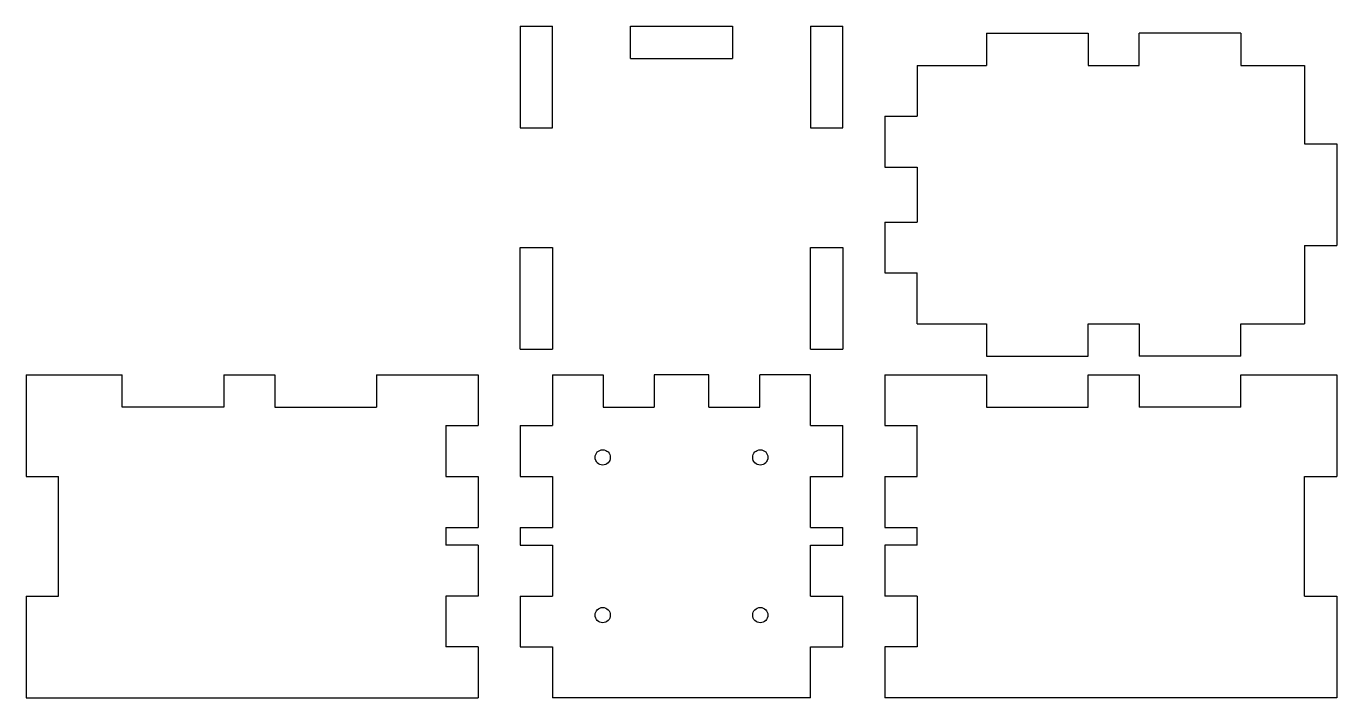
# Model space of a CAD drawing. Extents: x -129 to 129, y 0 to 132.
import ezdxf

# ---------------------------------------------------------------- set-up
doc = ezdxf.new("R2010")
doc.units = 0
doc.layers.add('CAD', color=7, linetype='CONTINUOUS')

msp = doc.modelspace()

# ---------------------------------------------------------------- linework, layer by layer
at = {"layer": 'CAD', "color": 5, "linetype": 'CONTINUOUS'}
for p, q in [((-31.75, 132), (-25.4, 132)), ((-31.75, 132), (-31.75, 112)), ((-25.4, 112), (-25.4, 132)), ((-10, 125.65), (-10, 132)), ((-10, 132), (10, 132)), ((10, 132), (10, 125.65)), ((25.4, 132), (31.75, 132)), ((25.4, 132), (25.4, 112)), ((31.75, 112), (31.75, 132)), ((60, 130.65), (80, 130.65)), ((60, 130.65), (60, 124.3)), ((80, 130.65), (80, 124.3)), ((110, 130.65), (90, 130.65)), ((90, 124.3), (90, 130.65)), ((110, 130.65), (110, 124.3)), ((-10, 125.65), (10, 125.65)), ((46.35, 124.3), (60, 124.3)), ((46.35, 124.3), (46.35, 114.3)), ((80, 124.3), (90, 124.3)), ((110, 124.3), (122.55, 124.3)), ((122.55, 124.3), (122.55, 108.9)), ((40, 114.3), (46.35, 114.3)), ((40, 114.3), (40, 104.3)), ((-31.75, 112), (-25.4, 112)), ((25.4, 112), (31.75, 112)), ((122.55, 108.9), (128.9, 108.9)), ((128.9, 108.9), (128.9, 88.9)), ((40, 104.3), (46.35, 104.3)), ((46.35, 104.3), (46.35, 93.5)), ((40, 93.5), (46.35, 93.5)), ((40, 93.5), (40, 83.5)), ((-31.75, 88.5), (-25.4, 88.5)), ((-31.75, 68.5), (-31.75, 88.5)), ((-25.4, 88.5), (-25.4, 68.5)), ((25.4, 88.5), (31.75, 88.5)), ((25.4, 68.5), (25.4, 88.5)), ((31.75, 88.5), (31.75, 68.5)), ((122.55, 88.9), (128.9, 88.9)), ((122.55, 88.9), (122.55, 73.5)), ((40, 83.5), (46.35, 83.5)), ((46.35, 73.5), (46.35, 83.5)), ((46.35, 73.5), (60, 73.5)), ((60, 73.5), (60, 67.15)), ((80, 73.5), (90, 73.5)), ((80, 67.15), (80, 73.5)), ((90, 73.5), (90, 67.15)), ((110, 73.5), (122.55, 73.5)), ((110, 67.15), (110, 73.5)), ((-31.75, 68.5), (-25.4, 68.5)), ((25.4, 68.5), (31.75, 68.5)), ((60, 67.15), (80, 67.15)), ((110, 67.15), (90, 67.15)), ((-128.9, 63.5), (-128.9, 43.5)), ((-128.9, 63.5), (-110, 63.5)), ((-110, 57.15), (-110, 63.5)), ((-90, 63.5), (-80, 63.5)), ((-90, 63.5), (-90, 57.15)), ((-80, 63.5), (-80, 57.15)), ((-60, 63.5), (-40, 63.5)), ((-60, 63.5), (-60, 57.15)), ((-40, 63.5), (-40, 53.5)), ((-25.4, 63.5), (-25.4, 53.5)), ((-25.4, 63.5), (-15.4, 63.5)), ((-15.4, 63.5), (-15.4, 57.15)), ((-5.4, 63.5), (-5.4, 57.15)), ((5.4, 63.5), (-5.4, 63.5)), ((5.4, 57.15), (5.4, 63.5)), ((15.4, 57.15), (15.4, 63.5)), ((25.4, 63.5), (15.4, 63.5)), ((25.4, 53.5), (25.4, 63.5)), ((40, 63.5), (40, 53.5)), ((40, 63.5), (60, 63.5)), ((60, 63.5), (60, 57.15)), ((80, 63.5), (90, 63.5)), ((80, 57.15), (80, 63.5)), ((90, 63.5), (90, 57.15)), ((110, 63.5), (128.9, 63.5)), ((110, 57.15), (110, 63.5)), ((128.9, 63.5), (128.9, 43.5)), ((-90, 57.15), (-110, 57.15)), ((-80, 57.15), (-60, 57.15)), ((-15.4, 57.15), (-5.4, 57.15)), ((5.4, 57.15), (15.4, 57.15)), ((60, 57.15), (80, 57.15)), ((110, 57.15), (90, 57.15)), ((-46.35, 53.5), (-40, 53.5)), ((-46.35, 53.5), (-46.35, 43.5)), ((-31.75, 53.5), (-25.4, 53.5)), ((-31.75, 53.5), (-31.75, 43.5)), ((25.4, 53.5), (31.75, 53.5)), ((31.75, 43.5), (31.75, 53.5)), ((40, 53.5), (46.35, 53.5)), ((46.35, 43.5), (46.35, 53.5)), ((-128.9, 43.5), (-122.55, 43.5)), ((-122.55, 20), (-122.55, 43.5)), ((-46.35, 43.5), (-40, 43.5)), ((-40, 43.5), (-40, 33.5)), ((-31.75, 43.5), (-25.4, 43.5)), ((-25.4, 43.5), (-25.4, 33.5)), ((25.4, 43.5), (31.75, 43.5)), ((25.4, 33.5), (25.4, 43.5)), ((40, 43.5), (46.35, 43.5)), ((40, 43.5), (40, 33.5)), ((122.55, 43.5), (128.9, 43.5)), ((122.55, 20), (122.55, 43.5)), ((-46.35, 33.5), (-40, 33.5)), ((-46.35, 33.5), (-46.35, 30)), ((-31.75, 33.5), (-25.4, 33.5)), ((-31.75, 33.5), (-31.75, 30)), ((25.4, 33.5), (31.75, 33.5)), ((31.75, 30), (31.75, 33.5)), ((40, 33.5), (46.35, 33.5)), ((46.35, 30), (46.35, 33.5)), ((-40, 30), (-46.35, 30)), ((-40, 30), (-40, 20)), ((-31.75, 30), (-25.4, 30)), ((-25.4, 30), (-25.4, 20)), ((25.4, 30), (31.75, 30)), ((25.4, 20), (25.4, 30)), ((46.35, 30), (40, 30)), ((40, 30), (40, 20)), ((-128.9, 20), (-122.55, 20)), ((-128.9, 20), (-128.9, 0)), ((-40, 20), (-46.35, 20)), ((-46.35, 20), (-46.35, 10)), ((-31.75, 20), (-25.4, 20)), ((-31.75, 20), (-31.75, 10)), ((25.4, 20), (31.75, 20)), ((31.75, 10), (31.75, 20)), ((46.35, 20), (40, 20)), ((46.35, 20), (46.35, 10)), ((122.55, 20), (128.9, 20)), ((128.9, 20), (128.9, 0)), ((-40, 10), (-46.35, 10)), ((-40, 10), (-40, 0)), ((-31.75, 10), (-25.4, 10)), ((-25.4, 10), (-25.4, 0)), ((25.4, 10), (31.75, 10)), ((25.4, 0), (25.4, 10)), ((46.35, 10), (40, 10)), ((40, 10), (40, 0)), ((-128.9, 0), (-40, 0)), ((25.4, 0), (-25.4, 0)), ((128.9, 0), (40, 0))]:
    msp.add_line(p, q, dxfattribs=at)
for centre in [(-15.5, 47.25), (15.5, 47.25), (-15.5, 16.25), (15.5, 16.25)]:
    msp.add_circle(centre, 1.5, dxfattribs=at)

doc.saveas('drawing.dxf')
